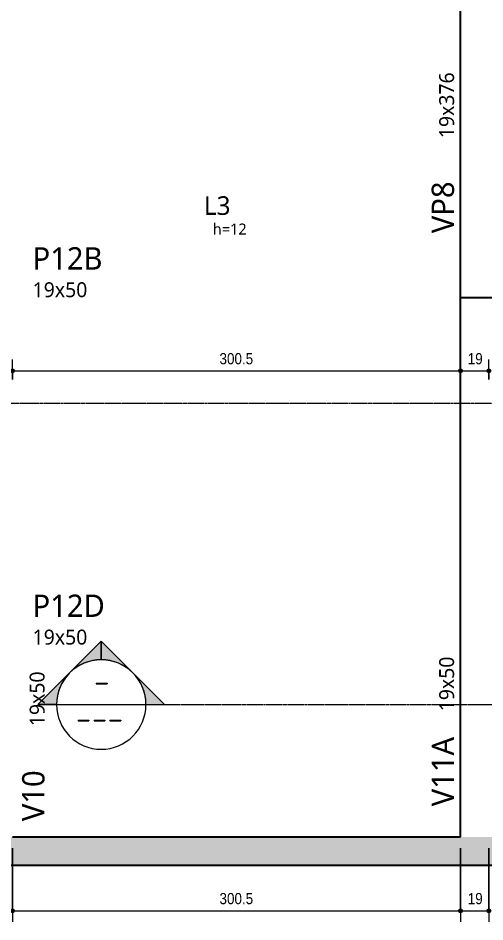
# Model space of a CAD drawing. Header units: centimetres. Extents: x -1095 to 23421, y -520 to 84300.
# Drawn here: x 3178 to 3491, y -428 to 178 of the extents above; entities that cross this region are included whole.
import ezdxf

# ---------------------------------------------------------------- set-up
doc = ezdxf.new("R2010")
doc.units = ezdxf.units.CM
doc.linetypes.add('Centro de 6 mm', pattern=[1.32, 0.6, -0.24, 0.24, -0.24])
for name, color, linetype, lineweight in [('A-ANNO-DIMS', 7, 'Continuous', 9), ('A-ANNO-DIMS-50', 7, 'Continuous', 9), ('A-FLOR-IDEN', 7, 'Continuous', 9), ('G-ANNO-SYMB', 7, 'Continuous', 9), ('S-BEAM', 7, 'Continuous', 9), ('S-BEAM-IDEN', 7, 'Continuous', 9), ('S-COLS-IDEN', 7, 'Continuous', 9)]:
    doc.layers.add(name, color=color, linetype=linetype, lineweight=lineweight)
doc.styles.add('Fira Sans_1', font='', dxfattribs={"width": 0.9, "height": 7.5})
doc.styles.add('Gadugi', font='gadugi.ttf', dxfattribs={"height": 15})
doc.styles.add('Gadugi_1', font='gadugi.ttf', dxfattribs={"height": 10})
doc.styles.add('Gadugi_2', font='gadugi.ttf', dxfattribs={"height": 7.5})
doc.styles.add('Gadugi_3', font='gadugi.ttf', dxfattribs={"height": 12.5})
doc.styles.add('RomanD', font='romand__.ttf', dxfattribs={"height": 10})
doc.styles.get('Fira Sans_1').set_extended_font_data('Fira Sans')
doc.dimstyles.new('PED_R80_1_5mm_ACIMA_As_ESQ__R00', dxfattribs={"dimscale": 30.48, "dimtxt": 10.229846, "dimasz": 0.328084, "dimexe": 0.246063, "dimexo": 0.246063, "dimgap": 0.049213, "dimtad": 1, "dimdec": 1, "dimrnd": 0.5, "dimdsep": 46, "dimtxsty": 'Fira Sans_1', "dimblk1": 'DOTSMALL', "dimblk2": 'DOTSMALL', "dimsah": 1, "dimcen": 0.09, "dimdle": 0.492126, "dimazin": 0, "dimtfac": 1, "dimtdec": 4, "dimtix": 1, "dimtmove": 0, "dimatfit": 3, "dimfxl": 1, "dimtvp": 1, "dimtolj": 1, "dimtzin": 0, "dimarcsym": 2})

# ---------------------------------------------------------------- blocks, each defined once
blk = doc.blocks.new('DIMBLOCK28-PL600 - PRÉ-FORMA DA COBERTURA')
at = {"layer": 'A-ANNO-DIMS-50', "true_color": 0x000032}
h = blk.add_hatch(color=178, dxfattribs=at)
edge = h.paths.add_edge_path(flags=0)
edge.add_arc((3174.54, -420.21), 1.25, 0, 360)
h = blk.add_hatch(color=178, dxfattribs=at)
edge = h.paths.add_edge_path(flags=0)
edge.add_arc((3475.04, -420.21), 1.25, 0, 360)
at = {"layer": 'A-ANNO-DIMS-50', "color": 178, "true_color": 0x000032}
for p, q in [((3174.54, -378.25), (3174.54, -427.71)), ((3174.54, -420.21), (3174.54, -378.25)), ((3475.04, -378.25), (3475.04, -427.71)), ((3475.04, -420.21), (3475.04, -378.25)), ((3174.54, -420.21), (3475.04, -420.21))]:
    blk.add_line(p, q, dxfattribs=at)
for centre in [(3174.54, -420.21), (3475.04, -420.21)]:
    blk.add_circle(centre, 1.25, dxfattribs=at)
at = {"layer": 'A-ANNO-DIMS-50', "color": 0, "insert": (3313.38, -408.32), "char_height": 7.5, "width": 27.3845, "attachment_point": 1, "line_spacing_factor": 1.049215, "style": 'Fira Sans_1'}
blk.add_mtext('300.5', dxfattribs=at)
blk = doc.blocks.new('_DotSmall')
at = {"color": 0, "linetype": 'ByBlock', "const_width": 0.5}
blk.add_lwpolyline([(-0.0625, 0, 1), (0.0625, 0, 1)], format="xyb", close=True, dxfattribs=at)
blk = doc.blocks.new('DIMBLOCK29-PL600 - PRÉ-FORMA DA COBERTURA')
at = {"layer": 'A-ANNO-DIMS-50', "true_color": 0x000032}
h = blk.add_hatch(color=178, dxfattribs=at)
edge = h.paths.add_edge_path(flags=0)
edge.add_arc((3475.04, -420.21), 1.25, 0, 360)
h = blk.add_hatch(color=178, dxfattribs=at)
edge = h.paths.add_edge_path(flags=0)
edge.add_arc((3494.04, -420.21), 1.25, 0, 360)
at = {"layer": 'A-ANNO-DIMS-50', "color": 178, "true_color": 0x000032}
for p, q in [((3475.04, -378.25), (3475.04, -427.71)), ((3475.04, -420.21), (3475.04, -378.25)), ((3494.04, -378.25), (3494.04, -427.71)), ((3494.04, -420.21), (3494.04, -378.25)), ((3475.04, -420.21), (3494.04, -420.21))]:
    blk.add_line(p, q, dxfattribs=at)
for centre in [(3475.04, -420.21), (3494.04, -420.21)]:
    blk.add_circle(centre, 1.25, dxfattribs=at)
at = {"layer": 'A-ANNO-DIMS-50', "color": 0, "insert": (3479.88, -408.32), "char_height": 7.5, "width": 11.1741, "attachment_point": 1, "line_spacing_factor": 1.049215, "style": 'Fira Sans_1'}
blk.add_mtext('19', dxfattribs=at)
blk = doc.blocks.new('DIMBLOCK49-PL600 - PRÉ-FORMA DA COBERTURA')
at = {"layer": 'A-ANNO-DIMS-50', "true_color": 0x000032}
h = blk.add_hatch(color=178, dxfattribs=at)
edge = h.paths.add_edge_path(flags=0)
edge.add_arc((3174.54, -58.17), 1.25, 0, 360)
h = blk.add_hatch(color=178, dxfattribs=at)
edge = h.paths.add_edge_path(flags=0)
edge.add_arc((3475.04, -58.17), 1.25, 0, 360)
at = {"layer": 'A-ANNO-DIMS-50', "color": 178, "true_color": 0x000032}
for p, q in [((3174.54, -63.9), (3174.54, -50.67)), ((3475.04, -63.9), (3475.04, -50.67)), ((3174.54, -58.17), (3475.04, -58.17)), ((3174.54, -58.17), (3174.54, -63.9)), ((3475.04, -58.17), (3475.04, -63.9))]:
    blk.add_line(p, q, dxfattribs=at)
for centre in [(3174.54, -58.17), (3475.04, -58.17)]:
    blk.add_circle(centre, 1.25, dxfattribs=at)
at = {"layer": 'A-ANNO-DIMS-50', "color": 0, "insert": (3313.38, -46.28), "char_height": 7.5, "width": 27.3845, "attachment_point": 1, "line_spacing_factor": 1.049215, "style": 'Fira Sans_1'}
blk.add_mtext('300.5', dxfattribs=at)
blk = doc.blocks.new('DIMBLOCK50-PL600 - PRÉ-FORMA DA COBERTURA')
at = {"layer": 'A-ANNO-DIMS-50', "true_color": 0x000032}
h = blk.add_hatch(color=178, dxfattribs=at)
edge = h.paths.add_edge_path(flags=0)
edge.add_arc((3475.04, -58.17), 1.25, 0, 360)
h = blk.add_hatch(color=178, dxfattribs=at)
edge = h.paths.add_edge_path(flags=0)
edge.add_arc((3494.04, -58.17), 1.25, 0, 360)
at = {"layer": 'A-ANNO-DIMS-50', "color": 178, "true_color": 0x000032}
for p, q in [((3475.04, -63.9), (3475.04, -50.67)), ((3494.04, -63.9), (3494.04, -50.67)), ((3475.04, -58.17), (3494.04, -58.17)), ((3475.04, -58.17), (3475.04, -63.9)), ((3494.04, -58.17), (3494.04, -63.9))]:
    blk.add_line(p, q, dxfattribs=at)
for centre in [(3475.04, -58.17), (3494.04, -58.17)]:
    blk.add_circle(centre, 1.25, dxfattribs=at)
at = {"layer": 'A-ANNO-DIMS-50', "color": 0, "insert": (3479.88, -46.28), "char_height": 7.5, "width": 11.1741, "attachment_point": 1, "line_spacing_factor": 1.049215, "style": 'Fira Sans_1'}
blk.add_mtext('19', dxfattribs=at)
blk = doc.blocks.new('Corte - M_Cabeça do corte - Preenchida-2060824-PL600 - PRÉ-FORMA DA COBERTURA')
at = {"layer": 'G-ANNO-SYMB'}
h = blk.add_hatch(color=256, dxfattribs=at)
edge = h.paths.add_edge_path(flags=0)
edge.add_line((-0.6, 0.849), (-0.6, 0.6))
edge.add_arc((-0.6, 0), 0.6, 90, 135)
edge.add_line((-1.024, 0.424), (-0.6, 0.849))
h = blk.add_hatch(color=256, dxfattribs=at)
edge = h.paths.add_edge_path(flags=0)
edge.add_line((-0.6, 0.849), (-0.176, 0.424))
edge.add_arc((-0.6, 0), 0.6, 45, 90)
edge.add_line((-0.6, 0.6), (-0.6, 0.849))
h = blk.add_hatch(color=256, dxfattribs=at)
edge = h.paths.add_edge_path(flags=0)
edge.add_line((-1.449, 0), (-1.024, 0.424))
edge.add_arc((-0.6, 0), 0.6, 135, 180)
edge.add_line((-1.2, 0), (-1.449, 0))
h = blk.add_hatch(color=256, dxfattribs=at)
edge = h.paths.add_edge_path(flags=0)
edge.add_line((0.249, 0), (0, 0))
edge.add_arc((-0.6, 0), 0.6, 360, 405)
edge.add_line((-0.176, 0.424), (0.249, 0))
for p, q in [((-0.6, 0.849), (-1.449, 0)), ((-0.6, 0.849), (-1.024, 0.424)), ((-0.6, 0.849), (0.249, 0)), ((-0.6, 0.6), (-0.6, 0.849)), ((-0.6, 0.849), (-0.6, 0.6)), ((-0.176, 0.424), (-0.6, 0.849)), ((-1.024, 0.424), (-1.449, 0)), ((0.249, 0), (-0.176, 0.424)), ((-1.449, 0), (-1.2, 0)), ((0, 0), (0.249, 0)), ((-1.2, 0), (-1.449, 0)), ((0, 0), (0.249, 0))]:
    blk.add_line(p, q, dxfattribs=at)
for start, end in [(360, 180), (90, 135), (45, 90), (135, 180), (360, 45), (180, 360)]:
    blk.add_arc((-0.6, 0), 0.6, start, end, dxfattribs=at)

msp = doc.modelspace()

# ---------------------------------------------------------------- hatches: boundary and pattern name
at = {"layer": 'S-BEAM', "true_color": 0xffffcc}
msp.add_hatch(color=7, dxfattribs=at).paths.add_polyline_path([(3684.04, -389.75), (3684.04, -370.75), (2673.04, -370.75), (2673.04, -389.75), (3112.47, -389.75)], flags=0)

# ---------------------------------------------------------------- linework, layer by layer
at = {"layer": 'G-ANNO-SYMB', "linetype": 'Centro de 6 mm'}
for p, q in [((1458.56, -79.8), (3862.48, -79.8)), ((3264.07, -281.93), (3680.62, -281.93))]:
    msp.add_line(p, q, dxfattribs=at)
at = {"layer": 'G-ANNO-SYMB'}
msp.add_line((3204.07, -281.93), (3264.07, -281.93), dxfattribs=at)
at = {"layer": 'S-BEAM', "lineweight": 25}
for p, q in [((3475.04, 9.75), (3475.04, 390.25)), ((3475.04, -9.25), (3475.04, 9.75)), ((3784.04, -9.25), (3475.04, -9.25)), ((3475.04, -370.75), (3475.04, -9.25)), ((3174.54, -370.75), (3475.04, -370.75)), ((2673.04, -389.75), (3684.04, -389.75))]:
    msp.add_line(p, q, dxfattribs=at)

# ---------------------------------------------------------------- block references
at = {"layer": 'G-ANNO-SYMB', "xscale": 49.99999999999998, "yscale": 49.99999999999998, "zscale": 49.99999999999998}
msp.add_blockref('Corte - M_Cabeça do corte - Preenchida-2060824-PL600 - PRÉ-FORMA DA COBERTURA', (3264.07, -281.93), dxfattribs=at)

# ---------------------------------------------------------------- texts
at = {"layer": 'A-FLOR-IDEN', "attachment_point": 1}
for s, insert, char_height, width, style in [('L3', (3302.93, 58.88), 12.5, 21.6456, 'Gadugi_3'), ('h=12', (3308.82, 40.59), 7.5, 29.6624, 'Gadugi_2')]:
    msp.add_mtext(s, dxfattribs=dict(at, insert=insert, char_height=char_height, width=width, style=style))
at = {"layer": 'G-ANNO-SYMB', "char_height": 10, "attachment_point": 1, "style": 'RomanD'}
for s, insert, width in [('-', (3229.01, -262.31), 14.8312), ('---', (3216.79, -287.25), 44.4937)]:
    msp.add_mtext(s, dxfattribs=dict(at, insert=insert, width=width))
at = {"layer": 'S-BEAM-IDEN', "attachment_point": 1, "rotation": 90}
for s, insert, char_height, width, style in [('19x376', (3460.72, 97.82), 10, 54.1139, 'Gadugi_1'), ('VP8', (3455.69, 34.11), 15, 44.4937, 'Gadugi'), ('19x50', (3460.72, -286.48), 10, 44.8945, 'Gadugi_1'), ('19x50', (3186.04, -296.44), 10, 44.8945, 'Gadugi_1'), ('V11A', (3455.69, -350.19), 15, 60.5274, 'Gadugi'), ('V10', (3181.01, -360.15), 15, 44.0928, 'Gadugi')]:
    msp.add_mtext(s, dxfattribs=dict(at, insert=insert, char_height=char_height, width=width, style=style))
at = {"layer": 'S-COLS-IDEN', "attachment_point": 1}
for s, insert, char_height, width, style in [('P12B', (3188.03, 24.71), 15, 57.3207, 'Gadugi'), ('19x50', (3188.03, 1.22), 10, 44.8945, 'Gadugi_1'), ('P12D', (3188.03, -208.22), 15, 60.5274, 'Gadugi'), ('19x50', (3188.03, -231.71), 10, 44.8945, 'Gadugi_1')]:
    msp.add_mtext(s, dxfattribs=dict(at, insert=insert, char_height=char_height, width=width, style=style))

# ---------------------------------------------------------------- dimensions: what is measured, and where the dimension line sits
at = {"layer": 'A-ANNO-DIMS', "color": 178, "true_color": 0x000032}
for base, p1, p2, override, picture, middle in [((3475.04, -58.17), (3174.54, -56.4), (3475.04, -56.4), {"dimpost": '<>', "dimfxl": 300.49997}, 'DIMBLOCK49-PL600 - PRÉ-FORMA DA COBERTURA', (3324.79, -52.85)), ((3494.04, -58.17), (3475.04, -56.4), (3494.04, -56.4), {"dimpost": '<>', "dimfxl": 19}, 'DIMBLOCK50-PL600 - PRÉ-FORMA DA COBERTURA', (3484.54, -52.8)), ((3475.04, -420.21), (3174.54, -370.75), (3475.04, -370.75), {"dimpost": '<>', "dimfxl": 300.49997}, 'DIMBLOCK28-PL600 - PRÉ-FORMA DA COBERTURA', (3324.79, -414.89)), ((3494.04, -420.21), (3475.04, -370.75), (3494.04, -370.75), {"dimpost": '<>', "dimfxl": 19}, 'DIMBLOCK29-PL600 - PRÉ-FORMA DA COBERTURA', (3484.54, -414.84))]:
    dim = msp.add_linear_dim(base=base, p1=p1, p2=p2, dimstyle='PED_R80_1_5mm_ACIMA_As_ESQ__R00', override=override, dxfattribs=at)
    dim.commit()
    dim.dimension.update_dxf_attribs({"geometry": picture, "text_midpoint": middle})

doc.saveas('drawing.dxf')
